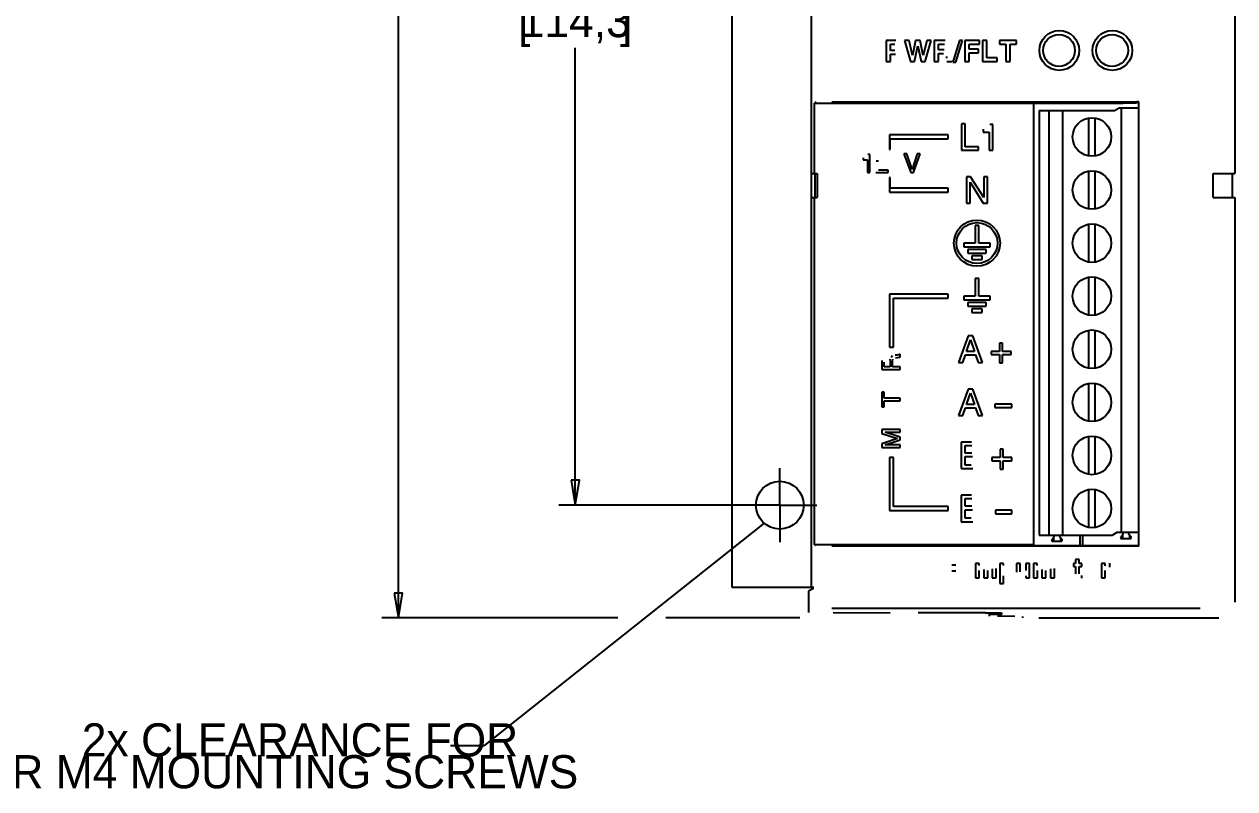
# Model space of a CAD drawing. Extents: x 0 to 31.6, y 0 to 20.4.
# Drawn here: x 10.82 to 19.94, y 0.86 to 6.62 of the extents above; entities that cross this region are included whole.
import ezdxf
from ezdxf.enums import TextEntityAlignment as Align

# ---------------------------------------------------------------- set-up
doc = ezdxf.new("R2010")
doc.units = 0
doc.linetypes.add('CENTER', pattern=[0.6, 0.375, -0.075, 0.075, -0.075])
doc.layers.get('0').update_dxf_attribs({"color": 1, "linetype": 'CONTINUOUS'})
doc.layers.add('DEFAULT_1', color=1, linetype='CONTINUOUS')
doc.styles.add('TXT', font='txt')
doc.dimstyles.new('DIMSTYLE_1', dxfattribs={"dimtxt": 0.16, "dimasz": 0.18, "dimexe": 0.18, "dimexo": 0.0625, "dimgap": 0.09, "dimtad": 1, "dimtih": 1, "dimlfac": 0.5, "dimzin": 0, "dimcen": 0.09, "dimclrd": 7, "dimclre": 7, "dimclrt": 7, "dimazin": 3, "dimtp": 0.01, "dimtm": 0.01, "dimtfac": 0, "dimtofl": 0, "dimtmove": 0, "dimatfit": 3})
doc.dimstyles.new('DIMSTYLE_2', dxfattribs={"dimtxt": 0.16, "dimasz": 0.18, "dimexe": 0.18, "dimexo": 0.0625, "dimgap": 0.09, "dimtad": 1, "dimtih": 1, "dimlfac": 0.5, "dimzin": 0, "dimcen": 0.09, "dimclrd": 7, "dimclre": 7, "dimclrt": 7, "dimazin": 3, "dimtp": 0.005, "dimtm": 0.005, "dimtfac": 0, "dimtofl": 0, "dimtmove": 0, "dimatfit": 3})

# ---------------------------------------------------------------- blocks, each defined once
blk = doc.blocks.new('*D5')
at = {"color": 7, "linetype": 'CONTINUOUS'}
for p, q in [((15.9583, 12.8465), (13.5127, 12.8465)), ((13.6377, 12.8465), (13.6377, 7.9368)), ((13.6377, 2.1458), (13.6377, 7.3768)), ((15.2927, 2.1458), (13.5127, 2.1458)), ((16.6621, 2.1458), (15.6544, 2.1458))]:
    blk.add_line(p, q, dxfattribs=at)
for points in [[(13.669, 12.659), (13.6377, 12.8465), (13.6065, 12.659), (13.669, 12.659)], [(13.6065, 2.3333), (13.6377, 2.1458), (13.669, 2.3333), (13.6065, 2.3333)]]:
    blk.add_lwpolyline(points, dxfattribs=at)
at = {"color": 7, "style": 'TXT'}
for s, p in [('5.35', (13.4457, 7.6968)), ('[', (13.2537, 7.4568)), ('135,9', (13.6377, 7.4568)), (']', (14.0217, 7.4568))]:
    blk.add_text(s, height=0.25, dxfattribs=at).set_placement(p, align=Align.CENTER)
blk = doc.blocks.new('*D6')
at = {"color": 7, "linetype": 'CONTINUOUS'}
for p, q in [((16.1697, 11.9961), (14.8458, 11.9961)), ((14.9708, 11.9961), (14.9708, 7.0035)), ((14.9708, 2.9961), (14.9708, 6.4435)), ((16.4497, 2.9961), (14.8458, 2.9961))]:
    blk.add_line(p, q, dxfattribs=at)
for points in [[(15.002, 11.8086), (14.9708, 11.9961), (14.9395, 11.8086), (15.002, 11.8086)], [(14.9395, 3.1836), (14.9708, 2.9961), (15.002, 3.1836), (14.9395, 3.1836)]]:
    blk.add_lwpolyline(points, dxfattribs=at)
at = {"color": 7, "style": 'TXT'}
for s, p in [('4.500', (14.8428, 6.7635)), ('[', (14.5868, 6.5235)), ('114,3', (14.9708, 6.5235)), (']', (15.3548, 6.5235))]:
    blk.add_text(s, height=0.25, dxfattribs=at).set_placement(p, align=Align.CENTER)

msp = doc.modelspace()

# ---------------------------------------------------------------- linework, layer by layer
at = {"color": 7, "linetype": 'CONTINUOUS'}
for p, q in [((16.1522, 2.3761), (16.1522, 12.6161)), ((16.7522, 2.3761), (16.7522, 12.6161)), ((19.9407, 9.4961), (19.9407, 5.4961)), ((17.3142, 6.4991), (17.3142, 6.3391)), ((17.3865, 6.4991), (17.3142, 6.4991)), ((17.4873, 6.4991), (17.4516, 6.4991)), ((17.4516, 6.4991), (17.4969, 6.3391)), ((17.512, 6.3847), (17.4873, 6.4991)), ((17.535, 6.4991), (17.512, 6.3847)), ((17.57, 6.4991), (17.535, 6.4991)), ((17.5931, 6.3864), (17.57, 6.4991)), ((17.6191, 6.4991), (17.5931, 6.3864)), ((17.6081, 6.3391), (17.6534, 6.4991)), ((17.6534, 6.4991), (17.6191, 6.4991)), ((17.758, 6.4991), (17.6752, 6.4991)), ((17.6752, 6.4991), (17.6752, 6.3391)), ((17.8653, 6.4991), (17.8167, 6.3358)), ((17.8398, 6.3358), (17.8885, 6.4991)), ((17.8885, 6.4991), (17.8653, 6.4991)), ((18.0182, 6.4991), (17.9057, 6.4991)), ((17.9057, 6.4991), (17.9057, 6.3391)), ((18.0182, 6.4705), (18.0182, 6.4991)), ((18.0729, 6.4991), (18.0403, 6.4991)), ((18.0403, 6.4991), (18.0403, 6.3391)), ((18.0729, 6.3678), (18.0729, 6.4991)), ((18.2949, 6.4991), (18.1678, 6.4991)), ((18.1678, 6.4991), (18.1678, 6.4705)), ((18.2949, 6.4705), (18.2949, 6.4991)), ((17.3468, 6.4705), (17.3802, 6.4705)), ((17.3468, 6.4242), (17.3468, 6.4705)), ((17.3798, 6.4242), (17.3468, 6.4242)), ((17.3468, 6.3955), (17.3835, 6.3955)), ((17.3468, 6.3391), (17.3468, 6.3955)), ((17.5274, 6.3391), (17.5516, 6.4586)), ((17.5516, 6.4586), (17.5776, 6.3391)), ((17.7078, 6.4705), (17.7527, 6.4705)), ((17.7078, 6.4289), (17.7078, 6.4705)), ((17.7503, 6.4289), (17.7078, 6.4289)), ((17.7078, 6.4002), (17.7445, 6.4002)), ((17.7078, 6.3391), (17.7078, 6.4002)), ((17.9383, 6.4705), (18.0182, 6.4705)), ((17.9383, 6.4342), (17.9383, 6.4705)), ((18.0082, 6.4342), (17.9383, 6.4342)), ((17.9383, 6.4055), (18.0082, 6.4055)), ((17.9383, 6.3391), (17.9383, 6.4055)), ((18.0082, 6.4055), (18.0082, 6.4342)), ((18.1678, 6.4705), (18.2151, 6.4705)), ((18.2151, 6.4705), (18.2151, 6.3391)), ((18.2477, 6.4705), (18.2949, 6.4705)), ((18.2477, 6.3391), (18.2477, 6.4705)), ((17.3142, 6.3391), (17.3468, 6.3391)), ((17.4969, 6.3391), (17.5274, 6.3391)), ((17.5776, 6.3391), (17.6081, 6.3391)), ((17.6752, 6.3391), (17.7078, 6.3391)), ((17.7677, 6.3781), (17.7681, 6.3647)), ((17.7713, 6.3391), (17.8078, 6.3391)), ((17.8078, 6.3391), (17.8078, 6.3445)), ((17.8167, 6.3358), (17.8398, 6.3358)), ((17.9057, 6.3391), (17.9383, 6.3391)), ((18.0403, 6.3391), (18.1513, 6.3391)), ((18.1513, 6.3678), (18.0729, 6.3678)), ((18.1513, 6.3391), (18.1513, 6.3678)), ((18.2151, 6.3391), (18.2477, 6.3391)), ((16.7839, 6.0351), (16.7747, 6.0259)), ((16.7747, 6.0259), (18.426, 6.0259)), ((16.7747, 5.4961), (16.7747, 6.0259)), ((16.9039, 6.0371), (19.218, 6.0371)), ((18.426, 2.6903), (18.426, 6.0259)), ((18.426, 6.0255), (19.0998, 6.0255)), ((19.0998, 6.0255), (19.1991, 6.0286)), ((19.1991, 6.0286), (19.206, 6.0354)), ((19.2162, 6.0354), (19.206, 6.0354)), ((19.218, 6.0371), (19.2162, 6.0354)), ((19.2162, 6.0354), (19.2162, 2.6889)), ((19.218, 2.6871), (19.218, 6.0371)), ((18.4662, 5.9711), (19.0342, 5.9711)), ((18.4662, 5.9711), (18.4662, 2.7711)), ((18.5402, 5.9711), (18.5402, 2.7711)), ((18.6422, 5.9711), (18.6422, 2.7711)), ((19.0342, 5.9711), (19.0688, 5.9911)), ((19.0688, 5.9911), (19.2162, 5.9911)), ((19.0862, 2.7911), (19.0862, 5.9911)), ((19.2162, 5.9911), (19.2162, 2.7911)), ((17.9089, 5.8713), (17.8806, 5.8713)), ((17.8806, 5.8713), (17.8806, 5.6713)), ((17.9089, 5.6968), (17.9089, 5.8713)), ((18.1163, 5.8645), (18.0956, 5.8645)), ((18.1163, 5.6713), (18.1163, 5.8645)), ((18.8392, 5.9143), (18.8392, 5.628)), ((18.8892, 5.628), (18.8892, 5.9143)), ((17.78, 5.7863), (17.34, 5.7863)), ((17.34, 5.7863), (17.34, 5.6763)), ((17.343, 5.7563), (17.78, 5.7563)), ((17.343, 5.6763), (17.343, 5.7563)), ((17.78, 5.7563), (17.78, 5.7863)), ((18.0439, 5.829), (18.0439, 5.8085)), ((18.0439, 5.8085), (18.0898, 5.8085)), ((18.0898, 5.8085), (18.0898, 5.6713)), ((17.34, 5.6763), (17.343, 5.6763)), ((17.8806, 5.6713), (18.0086, 5.6713)), ((18.0086, 5.6968), (17.9089, 5.6968)), ((18.0086, 5.6713), (18.0086, 5.6968)), ((18.0898, 5.6713), (18.1163, 5.6713)), ((17.1402, 5.614), (17.1402, 5.5996)), ((17.1402, 5.5996), (17.1724, 5.5996)), ((17.1724, 5.5996), (17.1724, 5.5035)), ((17.1909, 5.6388), (17.1764, 5.6388)), ((17.1909, 5.5035), (17.1909, 5.6388)), ((17.2384, 5.5917), (17.2569, 5.5917)), ((17.4689, 5.6435), (17.4476, 5.6435)), ((17.4476, 5.6435), (17.4987, 5.5035)), ((17.5087, 5.5263), (17.4689, 5.6435)), ((17.5484, 5.6435), (17.5087, 5.5263)), ((17.5186, 5.5035), (17.5697, 5.6435)), ((17.5697, 5.6435), (17.5484, 5.6435)), ((16.7553, 5.4961), (16.7948, 5.4961)), ((16.7753, 5.4961), (16.7753, 5.3161)), ((16.7948, 5.4961), (16.7948, 5.3161)), ((17.1724, 5.5035), (17.1909, 5.5035)), ((17.2349, 5.5035), (17.3279, 5.5035)), ((17.3279, 5.5206), (17.2548, 5.5206)), ((17.3279, 5.5035), (17.3279, 5.5206)), ((17.4987, 5.5035), (17.5186, 5.5035)), ((18.8392, 5.5143), (18.8392, 5.228)), ((18.8892, 5.228), (18.8892, 5.5143)), ((19.7789, 5.4961), (19.9407, 5.4961)), ((19.7789, 5.3161), (19.7789, 5.4961)), ((19.9207, 5.4961), (19.9207, 5.3161)), ((17.343, 5.4663), (17.34, 5.4663)), ((17.34, 5.4663), (17.34, 5.3563)), ((17.343, 5.3863), (17.343, 5.4663)), ((17.78, 5.3863), (17.343, 5.3863)), ((17.78, 5.3563), (17.78, 5.3863)), ((17.9498, 5.4713), (17.9184, 5.4713)), ((17.9184, 5.4713), (17.9184, 5.2713)), ((17.9468, 5.4305), (18.0455, 5.2713)), ((17.9468, 5.2713), (17.9468, 5.4305)), ((18.0485, 5.3138), (17.9498, 5.4713)), ((18.0768, 5.4713), (18.0485, 5.4713)), ((18.0485, 5.4713), (18.0485, 5.3138)), ((18.0768, 5.2713), (18.0768, 5.4713)), ((16.7553, 5.3161), (16.7948, 5.3161)), ((16.7747, 2.6984), (16.7747, 5.3161)), ((17.34, 5.3563), (17.78, 5.3563)), ((19.7789, 5.3161), (19.9407, 5.3161)), ((19.9407, 5.3161), (19.9407, 3.7129)), ((19.9407, 5.3161), (19.9407, 4.0445)), ((17.9184, 5.2713), (17.9468, 5.2713)), ((18.0455, 5.2713), (18.0768, 5.2713)), ((18.8392, 5.1143), (18.8392, 4.828)), ((18.8892, 4.828), (18.8892, 5.1143)), ((18.012, 5.1033), (17.984, 5.1033)), ((17.984, 5.1033), (17.984, 4.9713)), ((18.012, 4.9713), (18.012, 5.1033)), ((17.984, 4.9713), (17.898, 4.9713)), ((17.898, 4.9713), (17.898, 4.9433)), ((17.898, 4.9433), (18.098, 4.9433)), ((18.098, 4.9713), (18.012, 4.9713)), ((18.098, 4.9433), (18.098, 4.9713)), ((18.068, 4.9233), (17.928, 4.9233)), ((17.928, 4.9233), (17.928, 4.8953)), ((17.928, 4.8953), (18.068, 4.8953)), ((18.036, 4.8753), (17.96, 4.8753)), ((17.96, 4.8753), (17.96, 4.8473)), ((17.96, 4.8473), (18.036, 4.8473)), ((18.036, 4.8473), (18.036, 4.8753)), ((18.068, 4.8953), (18.068, 4.9233)), ((18.012, 4.7033), (17.984, 4.7033)), ((17.984, 4.7033), (17.984, 4.5713)), ((18.012, 4.5713), (18.012, 4.7033)), ((18.8392, 4.7143), (18.8392, 4.428)), ((18.8892, 4.428), (18.8892, 4.7143)), ((17.78, 4.5863), (17.34, 4.5863)), ((17.34, 4.5863), (17.34, 4.1863)), ((17.78, 4.5563), (17.78, 4.5863)), ((17.984, 4.5713), (17.898, 4.5713)), ((17.898, 4.5713), (17.898, 4.5433)), ((18.098, 4.5713), (18.012, 4.5713)), ((18.098, 4.5433), (18.098, 4.5713)), ((17.37, 4.5563), (17.78, 4.5563)), ((17.37, 4.1863), (17.37, 4.5563)), ((17.898, 4.5433), (18.098, 4.5433)), ((18.068, 4.5233), (17.928, 4.5233)), ((17.928, 4.5233), (17.928, 4.4953)), ((17.928, 4.4953), (18.068, 4.4953)), ((18.036, 4.4753), (17.96, 4.4753)), ((17.96, 4.4753), (17.96, 4.4473)), ((18.036, 4.4473), (18.036, 4.4753)), ((18.068, 4.4953), (18.068, 4.5233)), ((17.96, 4.4473), (18.036, 4.4473)), ((18.8392, 4.3143), (18.8392, 4.028)), ((18.8892, 4.028), (18.8892, 4.3143)), ((17.9323, 4.2713), (17.8592, 4.0713)), ((17.919, 4.1546), (17.949, 4.2414)), ((17.9656, 4.2713), (17.9323, 4.2713)), ((17.949, 4.2414), (17.9789, 4.1546)), ((18.0386, 4.0713), (17.9656, 4.2713)), ((18.191, 4.2179), (18.1676, 4.2179)), ((18.1676, 4.2179), (18.1676, 4.1545)), ((18.191, 4.1545), (18.191, 4.2179)), ((17.34, 4.1863), (17.37, 4.1863)), ((17.3608, 4.1222), (17.3512, 4.1082)), ((17.3956, 4.127), (17.3821, 4.1265)), ((17.3829, 4.1067), (17.4002, 4.1078)), ((17.4096, 4.1286), (17.3956, 4.127)), ((17.4002, 4.1078), (17.42, 4.111)), ((17.42, 4.134), (17.4096, 4.1286)), ((17.42, 4.111), (17.42, 4.134)), ((17.8909, 4.0713), (17.9106, 4.1291)), ((17.9106, 4.1291), (17.9873, 4.1291)), ((17.9789, 4.1546), (17.919, 4.1546)), ((17.9873, 4.1291), (18.007, 4.0713)), ((18.1676, 4.1545), (18.1042, 4.1545)), ((18.1042, 4.1545), (18.1042, 4.1312)), ((18.1042, 4.1312), (18.1676, 4.1312)), ((18.1676, 4.1312), (18.1676, 4.0677)), ((18.2544, 4.1545), (18.191, 4.1545)), ((18.191, 4.1312), (18.2544, 4.1312)), ((18.191, 4.0677), (18.191, 4.1312)), ((18.2544, 4.1312), (18.2544, 4.1545)), ((17.28, 4.0853), (17.28, 4.0183)), ((17.28, 4.0183), (17.42, 4.0183)), ((17.2979, 4.0381), (17.2979, 4.0737)), ((17.3434, 4.0381), (17.2979, 4.0381)), ((17.3414, 4.0954), (17.3434, 4.0764)), ((17.3434, 4.0764), (17.3434, 4.0381)), ((17.3613, 4.0814), (17.3631, 4.0954)), ((17.3613, 4.0381), (17.3613, 4.0814)), ((17.42, 4.0381), (17.3613, 4.0381)), ((17.42, 4.0183), (17.42, 4.0381)), ((17.8592, 4.0713), (17.8909, 4.0713)), ((18.007, 4.0713), (18.0386, 4.0713)), ((18.1676, 4.0677), (18.191, 4.0677)), ((17.2979, 3.8479), (17.28, 3.8479)), ((17.28, 3.8479), (17.28, 3.7362)), ((17.2979, 3.802), (17.2979, 3.8479)), ((17.9323, 3.8713), (17.8592, 3.6713)), ((17.919, 3.7546), (17.949, 3.8414)), ((17.9656, 3.8713), (17.9323, 3.8713)), ((17.949, 3.8414), (17.9789, 3.7546)), ((18.0386, 3.6713), (17.9656, 3.8713)), ((18.8392, 3.9143), (18.8392, 3.628)), ((18.8892, 3.628), (18.8892, 3.9143)), ((19.9407, 3.8478), (19.9407, 2.2658)), ((17.42, 3.802), (17.2979, 3.802)), ((17.2979, 3.7821), (17.42, 3.7821)), ((17.2979, 3.7362), (17.2979, 3.7821)), ((17.42, 3.7821), (17.42, 3.802)), ((17.9789, 3.7546), (17.919, 3.7546)), ((18.2594, 3.7578), (18.1318, 3.7578)), ((18.1318, 3.7578), (18.1318, 3.7312)), ((18.2594, 3.7312), (18.2594, 3.7578)), ((17.28, 3.7362), (17.2979, 3.7362)), ((17.8592, 3.6713), (17.8909, 3.6713)), ((17.8909, 3.6713), (17.9106, 3.7291)), ((17.9106, 3.7291), (17.9873, 3.7291)), ((17.9873, 3.7291), (18.007, 3.6713)), ((18.007, 3.6713), (18.0386, 3.6713)), ((18.1318, 3.7312), (18.2594, 3.7312)), ((17.42, 3.5651), (17.28, 3.5651)), ((17.28, 3.5651), (17.28, 3.5366)), ((17.42, 3.5452), (17.42, 3.5651)), ((17.28, 3.5366), (17.3996, 3.498)), ((17.3996, 3.498), (17.28, 3.4594)), ((17.3058, 3.5452), (17.42, 3.5452)), ((17.42, 3.508), (17.3058, 3.5452)), ((17.3061, 3.4508), (17.42, 3.4881)), ((17.42, 3.4881), (17.42, 3.508)), ((17.9574, 3.4713), (17.88, 3.4713)), ((17.88, 3.4713), (17.88, 3.2713)), ((18.8392, 3.5143), (18.8392, 3.228)), ((18.8892, 3.228), (18.8892, 3.5143)), ((17.28, 3.4594), (17.28, 3.4309)), ((17.28, 3.4309), (17.42, 3.4309)), ((17.42, 3.4508), (17.3061, 3.4508)), ((17.42, 3.4309), (17.42, 3.4508)), ((17.9084, 3.4457), (17.9592, 3.4457)), ((17.9084, 3.3876), (17.9084, 3.4457)), ((17.9596, 3.3876), (17.9084, 3.3876)), ((18.196, 3.4179), (18.1726, 3.4179)), ((18.1726, 3.4179), (18.1726, 3.3545)), ((18.196, 3.3545), (18.196, 3.4179)), ((17.37, 3.3563), (17.34, 3.3563)), ((17.34, 3.3563), (17.34, 2.9563)), ((17.37, 2.9863), (17.37, 3.3563)), ((17.9084, 3.3621), (17.9634, 3.3621)), ((17.9084, 3.2968), (17.9084, 3.3621)), ((17.9535, 3.2968), (17.9084, 3.2968)), ((18.1726, 3.3545), (18.1092, 3.3545)), ((18.1092, 3.3545), (18.1092, 3.3312)), ((18.1092, 3.3312), (18.1726, 3.3312)), ((18.1726, 3.3312), (18.1726, 3.2677)), ((18.2594, 3.3545), (18.196, 3.3545)), ((18.196, 3.3312), (18.2594, 3.3312)), ((18.196, 3.2677), (18.196, 3.3312)), ((18.2594, 3.3312), (18.2594, 3.3545)), ((17.88, 3.2713), (17.9661, 3.2713)), ((18.1726, 3.2677), (18.196, 3.2677)), ((18.8392, 3.1143), (18.8392, 2.828)), ((18.8892, 2.828), (18.8892, 3.1143)), ((17.9574, 3.0713), (17.88, 3.0713)), ((17.88, 3.0713), (17.88, 2.8713)), ((17.9084, 3.0457), (17.9592, 3.0457)), ((17.9084, 2.9876), (17.9084, 3.0457)), ((17.34, 2.9563), (17.78, 2.9563)), ((17.78, 2.9863), (17.37, 2.9863)), ((17.78, 2.9563), (17.78, 2.9863)), ((17.9596, 2.9876), (17.9084, 2.9876)), ((17.9084, 2.9621), (17.9634, 2.9621)), ((17.9084, 2.8968), (17.9084, 2.9621)), ((18.2594, 2.9578), (18.1368, 2.9578)), ((18.1368, 2.9578), (18.1368, 2.9312)), ((18.1368, 2.9312), (18.2594, 2.9312)), ((18.2594, 2.9312), (18.2594, 2.9578)), ((16.3943, 2.8601), (14.2813, 1.1818)), ((17.88, 2.8713), (17.9661, 2.8713)), ((17.9535, 2.8968), (17.9084, 2.8968)), ((18.4662, 2.7711), (19.0182, 2.7711)), ((18.5616, 2.735), (18.5781, 2.7547)), ((18.5743, 2.7711), (18.5743, 2.7704)), ((18.5743, 2.7502), (18.5743, 2.7251)), ((18.6393, 2.735), (18.6228, 2.7547)), ((18.6266, 2.7711), (18.6266, 2.7704)), ((18.6266, 2.7502), (18.6266, 2.7251)), ((18.7762, 2.6903), (18.7762, 2.7711)), ((18.7962, 2.6903), (18.7962, 2.7711)), ((19.0528, 2.7911), (19.0182, 2.7711)), ((19.2162, 2.7911), (19.0528, 2.7911)), ((19.0816, 2.755), (19.0981, 2.7747)), ((19.0862, 2.7451), (19.1548, 2.7451)), ((19.0943, 2.7911), (19.0943, 2.7904)), ((19.0943, 2.7702), (19.0943, 2.7451)), ((19.1593, 2.755), (19.1428, 2.7747)), ((19.1466, 2.7911), (19.1466, 2.7904)), ((19.1466, 2.7702), (19.1466, 2.7451)), ((16.7747, 2.6984), (18.426, 2.6984)), ((16.7839, 2.6892), (16.7747, 2.6984)), ((19.218, 2.6871), (16.9039, 2.6871)), ((19.2046, 2.6903), (18.426, 2.6903)), ((18.5662, 2.7251), (18.6348, 2.7251)), ((19.206, 2.6889), (19.2046, 2.6903)), ((19.2162, 2.6889), (19.206, 2.6889)), ((19.2162, 2.6889), (19.218, 2.6871)), ((18.0135, 2.5566), (17.9857, 2.5566)), ((17.9857, 2.5566), (17.9857, 2.4471)), ((18.0135, 2.5409), (18.0135, 2.5566)), ((18.1969, 2.5566), (18.1691, 2.5566)), ((18.1691, 2.5566), (18.1691, 2.4046)), ((18.1969, 2.5416), (18.1969, 2.5566)), ((18.3245, 2.5566), (18.2953, 2.5566)), ((18.2953, 2.5566), (18.2953, 2.4899)), ((18.3245, 2.4925), (18.3245, 2.5566)), ((18.3947, 2.5566), (18.3656, 2.5566)), ((18.3656, 2.5566), (18.3656, 2.5036)), ((18.3947, 2.4471), (18.3947, 2.5566)), ((18.4519, 2.5566), (18.4241, 2.5566)), ((18.4241, 2.5566), (18.4241, 2.4471)), ((18.4519, 2.5409), (18.4519, 2.5566)), ((18.74, 2.5566), (18.7249, 2.5566)), ((18.7249, 2.5566), (18.7249, 2.5348)), ((18.7692, 2.586), (18.74, 2.586)), ((18.74, 2.586), (18.74, 2.5566)), ((18.7692, 2.5566), (18.7692, 2.586)), ((18.7873, 2.5566), (18.7692, 2.5566)), ((18.7873, 2.5348), (18.7873, 2.5566)), ((18.9631, 2.5566), (18.9359, 2.5566)), ((18.9359, 2.5566), (18.9359, 2.4471)), ((18.9631, 2.5386), (18.9631, 2.5566)), ((18.9992, 2.5296), (18.9992, 2.5596)), ((17.8382, 2.4993), (17.8077, 2.4993)), ((17.808, 2.5475), (17.8385, 2.5475)), ((18.0148, 2.4471), (18.0148, 2.5042)), ((18.0495, 2.5123), (18.0495, 2.4471)), ((18.0786, 2.4471), (18.0786, 2.504)), ((18.1133, 2.5158), (18.1135, 2.5119)), ((18.1135, 2.5119), (18.1135, 2.4471)), ((18.1426, 2.4471), (18.1426, 2.5176)), ((18.3668, 2.463), (18.3668, 2.4471)), ((18.4532, 2.4471), (18.4532, 2.5042)), ((18.4879, 2.5123), (18.4879, 2.4471)), ((18.517, 2.4471), (18.517, 2.504)), ((18.5517, 2.5158), (18.5519, 2.5119)), ((18.5519, 2.5119), (18.5519, 2.4471)), ((18.581, 2.4471), (18.581, 2.5176)), ((18.7249, 2.5348), (18.74, 2.5348)), ((18.74, 2.5348), (18.74, 2.4789)), ((18.7692, 2.5348), (18.7873, 2.5348)), ((18.7692, 2.4791), (18.7692, 2.5348)), ((18.7873, 2.4449), (18.7873, 2.4668)), ((18.9652, 2.5416), (18.9631, 2.5386)), ((18.965, 2.4471), (18.965, 2.5024)), ((16.7683, 2.3761), (16.1522, 2.3761)), ((17.9857, 2.4471), (18.0148, 2.4471)), ((18.0495, 2.4471), (18.0786, 2.4471)), ((18.1135, 2.4471), (18.1426, 2.4471)), ((18.1691, 2.4046), (18.1982, 2.4046)), ((18.1982, 2.4046), (18.1982, 2.4624)), ((18.3668, 2.4471), (18.3947, 2.4471)), ((18.4241, 2.4471), (18.4532, 2.4471)), ((18.4879, 2.4471), (18.517, 2.4471)), ((18.5519, 2.4471), (18.581, 2.4471)), ((18.9359, 2.4471), (18.965, 2.4471)), ((16.7656, 2.367), (16.7274, 2.3479)), ((16.7274, 2.3478), (16.7274, 2.3479)), ((16.7274, 2.3478), (16.7274, 2.1878)), ((19.6801, 2.2161), (16.9039, 2.2161)), ((16.7274, 2.1879), (16.7274, 2.1878)), ((17.344, 2.1828), (16.9154, 2.185)), ((18.0619, 2.1838), (17.554, 2.1838)), ((18.092, 2.1591), (18.092, 2.1842)), ((18.1468, 2.172), (18.1271, 2.1719)), ((18.284, 2.1576), (18.152, 2.1582)), ((18.182, 2.1838), (18.182, 2.1728)), ((18.344, 2.1469), (18.344, 2.1567)), ((18.464, 2.1458), (19.8207, 2.1458)), ((14.2813, 1.1818), (14.0313, 1.1818))]:
    msp.add_line(p, q, dxfattribs=at)
for points in [[(18.0619, 2.1838), (18.0625, 2.1838), (18.0641, 2.1839), (18.0666, 2.184), (18.07, 2.184), (18.0744, 2.1841)], [(18.0744, 2.1841), (18.0795, 2.1841), (18.0854, 2.1842), (18.092, 2.1842), (18.099, 2.1843), (18.1064, 2.1843), (18.1142, 2.1843), (18.122, 2.1843), (18.1298, 2.1843), (18.1376, 2.1843), (18.145, 2.1843), (18.152, 2.1842), (18.1586, 2.1842), (18.1645, 2.1841), (18.1696, 2.1841), (18.174, 2.184), (18.1774, 2.184), (18.1799, 2.1839), (18.1814, 2.1838), (18.182, 2.1838)], [(18.1271, 2.1719), (18.12, 2.1718), (18.1136, 2.1717), (18.1081, 2.1716), (18.1033, 2.1716), (18.0992, 2.1715), (18.0961, 2.1714), (18.0938, 2.1713), (18.0925, 2.1712), (18.092, 2.1711)], [(18.1707, 2.1723), (18.1659, 2.1722), (18.1603, 2.1722), (18.154, 2.1721), (18.1468, 2.172)], [(18.182, 2.1728), (18.1815, 2.1727), (18.1801, 2.1726), (18.1779, 2.1725), (18.1748, 2.1724), (18.1707, 2.1723)]]:
    msp.add_lwpolyline(points, dxfattribs=at)
for centre, radius in [((18.618, 6.4231), 0.15), ((19.018, 6.4231), 0.15), ((18.6162, 6.4233), 0.12), ((19.0162, 6.4233), 0.12), ((18.8642, 5.7711), 0.1453), ((18.8642, 5.3711), 0.1453), ((17.998, 4.9713), 0.174), ((17.998, 4.9713), 0.154), ((18.8642, 4.9711), 0.1453), ((18.8642, 4.5711), 0.1453), ((18.8642, 4.1711), 0.1453), ((18.8642, 3.7711), 0.1453), ((18.8642, 3.3711), 0.1453), ((16.5122, 2.9961), 0.18), ((18.8642, 2.9711), 0.1453)]:
    msp.add_circle(centre, radius, dxfattribs=at)
for centre, radius, start, end in [((18.5705, 2.7611), 0.01, 320, 67.3211), ((18.6305, 2.7611), 0.01, 112.6789, 220), ((19.0862, 2.7511), 0.006, 140, 270), ((19.0905, 2.7811), 0.01, 320, 67.3211), ((19.1505, 2.7811), 0.01, 112.6789, 220), ((19.1548, 2.7511), 0.006, 270, 40), ((18.5662, 2.7311), 0.006, 140, 270), ((18.6348, 2.7311), 0.006, 270, 40)]:
    msp.add_arc(centre, radius, start, end, dxfattribs=at)
at = {"layer": 'DEFAULT_1', "color": 7, "linetype": 'CENTER'}
for q in [(16.5122, 3.2761), (16.2322, 2.9961), (16.7922, 2.9961), (16.5122, 2.7161)]:
    msp.add_line((16.5122, 2.9961), q, dxfattribs=at)

# ---------------------------------------------------------------- texts
at = {"color": 7, "style": 'TXT'}
for s, p in [('2x CLEARANCE FOR ', (12.9433, 1.1018)), ('#8 OR M4 MOUNTING SCREWS', (12.4953, 0.8618))]:
    msp.add_text(s, height=0.25, dxfattribs=at).set_placement(p, align=Align.CENTER)

# ---------------------------------------------------------------- dimensions: what is measured, and where the dimension line sits
for base, p1, p2, dimstyle, picture, middle in [((13.6377, 2.1458), (15.9583, 12.8465), (16.6621, 2.1458), 'DIMSTYLE_1', '*D5', (13.6377, 7.6568)), ((14.9708, 2.9961), (16.1697, 11.9961), (16.4497, 2.9961), 'DIMSTYLE_2', '*D6', (14.9708, 6.7235))]:
    dim = msp.add_linear_dim(base=base, p1=p1, p2=p2, angle=270, dimstyle=dimstyle)
    dim.commit()
    dim.dimension.update_dxf_attribs({"geometry": picture, "text_midpoint": middle})

doc.saveas('drawing.dxf')
